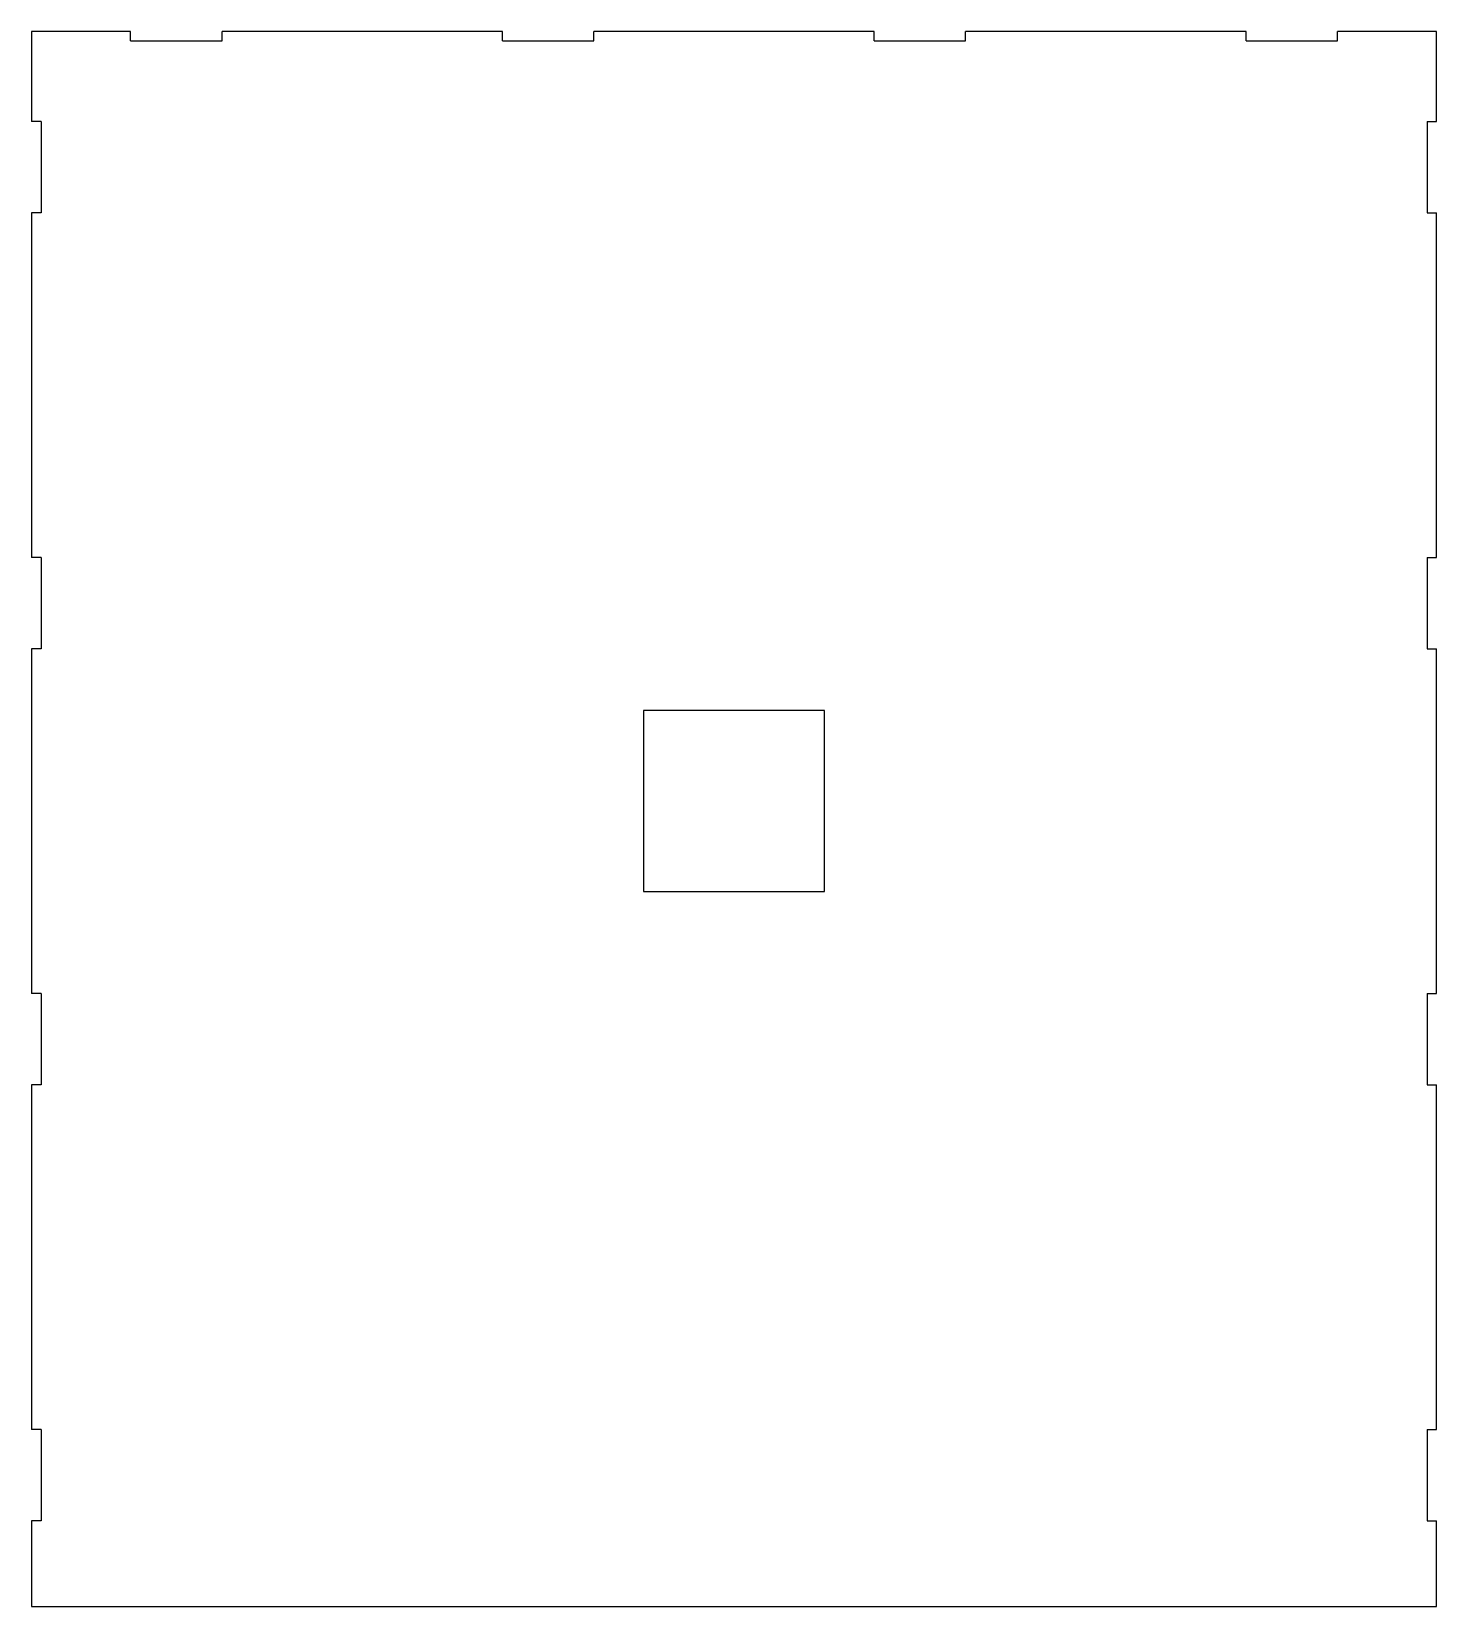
# Model space of a CAD drawing. Extents: x 205 to 516, y 179 to 527.
import ezdxf

# ---------------------------------------------------------------- set-up
doc = ezdxf.new("R2010")
doc.units = 0
doc.linetypes.add('SLD-CONTINUA', pattern=[0])
doc.layers.get('0').update_dxf_attribs({"linetype": 'CONTINUOUS'})

msp = doc.modelspace()

# ---------------------------------------------------------------- linework, layer by layer
at = {"color": 7, "linetype": 'SLD-CONTINUA'}
for p, q in [((205.09, 526.75), (205.09, 506.85)), ((226.99, 526.75), (205.09, 526.75)), ((226.99, 524.65), (226.99, 526.75)), ((309.15, 526.75), (247.19, 526.75)), ((247.19, 524.65), (247.19, 526.75)), ((309.15, 524.65), (309.15, 526.75)), ((329.35, 524.65), (329.35, 526.75)), ((391.32, 526.75), (329.35, 526.75)), ((391.32, 524.65), (391.32, 526.75)), ((411.52, 524.65), (411.52, 526.75)), ((473.49, 526.75), (411.52, 526.75)), ((473.49, 524.65), (473.49, 526.75)), ((493.69, 524.65), (493.69, 526.75)), ((515.59, 526.75), (493.69, 526.75)), ((515.59, 506.85), (515.59, 526.75)), ((226.99, 524.65), (247.19, 524.65)), ((309.15, 524.65), (329.35, 524.65)), ((391.32, 524.65), (411.52, 524.65)), ((473.49, 524.65), (493.69, 524.65)), ((207.19, 506.85), (205.09, 506.85)), ((207.19, 506.85), (207.19, 486.65)), ((513.49, 506.85), (515.59, 506.85)), ((513.49, 506.85), (513.49, 486.65)), ((205.09, 486.65), (205.09, 410.51)), ((207.19, 486.65), (205.09, 486.65)), ((513.49, 486.65), (515.59, 486.65)), ((515.59, 410.51), (515.59, 486.65)), ((207.19, 410.51), (205.09, 410.51)), ((207.19, 410.51), (207.19, 390.31)), ((513.49, 410.51), (515.59, 410.51)), ((513.49, 410.51), (513.49, 390.31)), ((205.09, 390.31), (205.09, 314.18)), ((207.19, 390.31), (205.09, 390.31)), ((513.49, 390.31), (515.59, 390.31)), ((515.59, 314.18), (515.59, 390.31)), ((340.34, 376.75), (340.34, 336.75)), ((380.34, 376.75), (340.34, 376.75)), ((380.34, 336.75), (380.34, 376.75)), ((340.34, 336.75), (380.34, 336.75)), ((207.19, 314.18), (205.09, 314.18)), ((207.19, 314.18), (207.19, 293.98)), ((513.49, 314.18), (515.59, 314.18)), ((513.49, 314.18), (513.49, 293.98)), ((205.09, 293.98), (205.09, 217.85)), ((207.19, 293.98), (205.09, 293.98)), ((513.49, 293.98), (515.59, 293.98)), ((515.59, 217.85), (515.59, 293.98)), ((207.19, 217.85), (205.09, 217.85)), ((207.19, 217.85), (207.19, 197.65)), ((513.49, 217.85), (515.59, 217.85)), ((513.49, 217.85), (513.49, 197.65)), ((205.09, 197.65), (205.09, 178.75)), ((207.19, 197.65), (205.09, 197.65)), ((513.49, 197.65), (515.59, 197.65)), ((515.59, 178.75), (515.59, 197.65)), ((205.09, 178.75), (515.59, 178.75))]:
    msp.add_line(p, q, dxfattribs=at)

doc.saveas('drawing.dxf')
